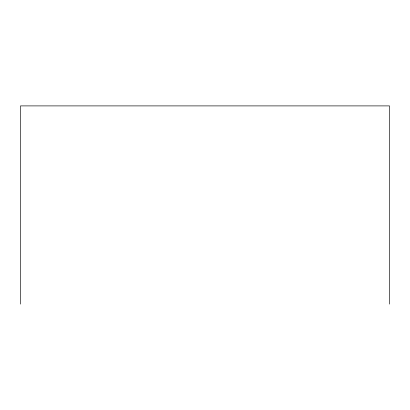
<?xml version="1.0" encoding="UTF-8"?>
<svg xmlns="http://www.w3.org/2000/svg" width="410" height="410" viewBox="0 0 410 410"><rect width="100%" height="100%" fill="white"/><g stroke="black" fill="none" stroke-linecap="round" stroke-linejoin="round"><path stroke-width="0.61" d="M389.5 304.102L389.5 105.898L20.5 105.898L20.5 304.102"/></g></svg>
